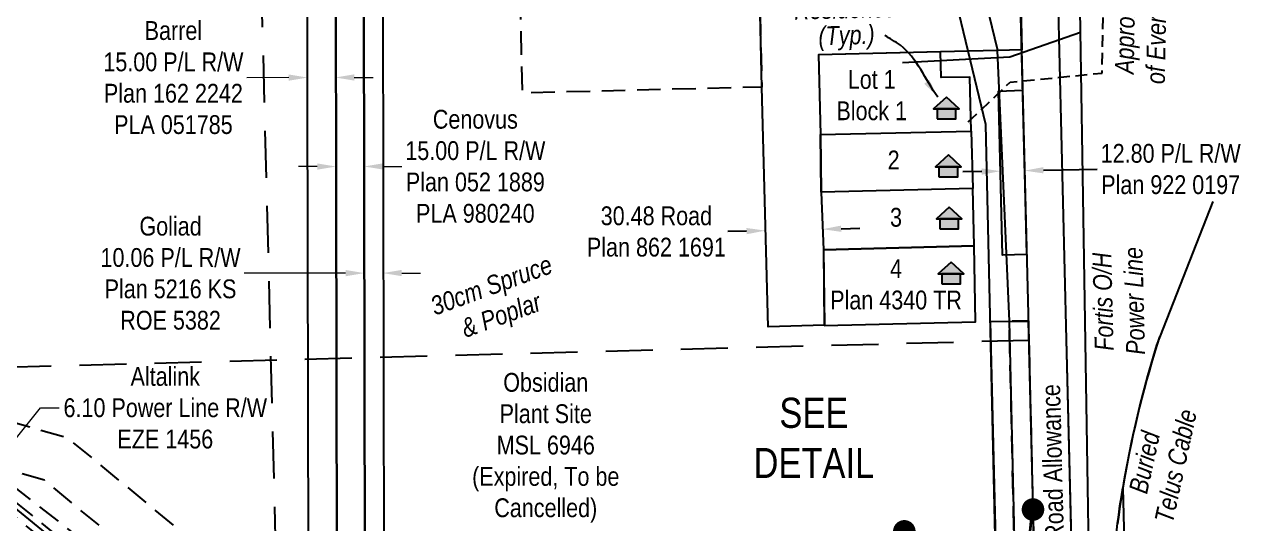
# Model space of a CAD drawing. Extents: x 615294 to 623191, y 5889240 to 5894182.
# Drawn here: x 620099 to 620745, y 5889841 to 5890106 of the extents above; entities that cross this region are included whole.
import ezdxf
from ezdxf.enums import TextEntityAlignment as Align

# ---------------------------------------------------------------- set-up
doc = ezdxf.new("R2010")
doc.units = 0
doc.header["$LTSCALE"] = 5
doc.header["$PDSIZE"] = 0.5
for name, pattern in [('foc-ACCESSROAD', [3.75, 2.5, -1.25]), ('foc-FLOWLINE', [3.75, 2.5, -1.25]), ('foc-LSD', [8, 5, -3]), ('UG_PIPE', [1.875, 1.25, -0.625])]:
    doc.linetypes.add(name, pattern=pattern)
doc.layers.get('Defpoints').update_dxf_attribs({"color": 9})
for name, color, linetype in [('AS-PIPE-UG', 44, 'UG_PIPE'), ('AS-POWER', 104, 'foc-POWER'), ('AS-RESIDENCE', 14, 'Continuous'), ('AS-TELUS', 224, 'foc-TEL'), ('C-AR', 13, 'foc-ACCESSROAD'), ('C-RW', 13, 'Continuous'), ('C-WS', 13, 'foc-ACCESSROAD'), ('DETAIL-T', 7, 'Continuous'), ('F-EZE', 190, 'foc-FLOWLINE'), ('F-RW', 190, 'Continuous'), ('L-MON', 1, 'Continuous'), ('L-ROAD-T', 7, 'Continuous'), ('L-SEC', 7, 'Continuous'), ('L-SECTION-LSD', 7, 'foc-LSD'), ('L-TITLEDB', 4, 'Continuous'), ('L-TITLEDB-T', 4, 'Continuous'), ('T-BUSH-T', 110, 'Continuous')]:
    doc.layers.add(name, color=color, linetype=linetype)
for name, color, linetype, lineweight in [('C-WS-T', 13, 'Continuous', 9), ('F-EZE-T', 190, 'Continuous', 9), ('F-RW-T', 190, 'Continuous', 9)]:
    doc.layers.add(name, color=color, linetype=linetype, lineweight=lineweight)
doc.styles.add('80CG', font='ARIALN.TTF', dxfattribs={"height": 10})
doc.styles.add('80L', font='ARIALN.TTF', dxfattribs={"height": 10})
doc.styles.add('foc-LtypeFont', font='ARIALN.TTF', dxfattribs={"height": 7.35})
doc.linetypes.add('foc-POWER', pattern='A,6,-1,["P",foc-LtypeFont,S=0.2,R=0,X=-0.625,Y=-0.75],-1.24,4', length=12.24)
doc.linetypes.add('foc-TEL', pattern='A,2,-1,["T",foc-LtypeFont,S=0.2,R=0,X=-0.425,Y=-0.75],-1.24,8', length=12.24)
doc.dimstyles.new('Compass 5 000', dxfattribs={"dimscale": 5, "dimtxt": 9, "dimasz": 2, "dimexe": 0.2, "dimexo": 0.0625, "dimgap": 0.5, "dimtad": 0, "dimtih": 1, "dimtoh": 1, "dimzin": 0, "dimdsep": 46, "dimtxsty": '80CG', "dimcen": 0.1, "dimse1": 1, "dimse2": 1, "dimclrd": 256, "dimclrt": 256, "dimaunit": 1, "dimadec": 4, "dimazin": 0, "dimtfac": 0.06, "dimtofl": 0, "dimtmove": 0, "dimatfit": 1, "dimfxl": 0.2, "dimtolj": 1, "dimtzin": 0, "dimlwd": -1, "dimarcsym": 0})

# ---------------------------------------------------------------- blocks, each defined once
blk = doc.blocks.new('*D666')
at = {"layer": 'Defpoints', "color": 0, "transparency": 16777216}
for p in [(620630.6, 5890028.55), (620618.33, 5890002.86), (620631.13, 5890003.13)]:
    blk.add_point(p, dxfattribs=at)
at = {"layer": 'L-TITLEDB', "transparency": 16777216}
for p, q in [((620607.79, 5890028.07), (620597.8, 5890027.86)), ((620640.6, 5890028.76), (620669.19, 5890029.36))]:
    blk.add_line(p, q, dxfattribs=at)
for points in [[(620607.76, 5890029.74), (620607.83, 5890026.4), (620617.79, 5890028.28)], [(620640.56, 5890030.43), (620640.63, 5890027.09), (620630.6, 5890028.55)]]:
    blk.add_solid(points, dxfattribs=at)
at = {"layer": 'L-TITLEDB', "transparency": 16777216, "insert": (620708.28, 5890029.36), "char_height": 10, "attachment_point": 5, "style": '80CG'}
blk.add_mtext('\\A1;12.80 P/L R/W\\PPlan 922 0197', dxfattribs=at)
blk = doc.blocks.new('*D678')
at = {"layer": 'Defpoints', "color": 0, "transparency": 16777216}
for p in [(620074.24, 5889861.63), (620085.41, 5889860.44), (620081.57, 5889855.7)]:
    blk.add_point(p, dxfattribs=at)
at = {"layer": 'F-EZE-T', "transparency": 16777216}
for p, q in [((620084.38, 5889874.14), (620107.28, 5889902.41)), ((620107.28, 5889902.41), (620117.28, 5889902.41)), ((620067.95, 5889853.86), (620061.65, 5889846.09))]:
    blk.add_line(p, q, dxfattribs=at)
for points in [[(620083.09, 5889875.19), (620085.68, 5889873.1), (620078.09, 5889866.37)], [(620066.65, 5889854.91), (620069.24, 5889852.81), (620074.24, 5889861.63)]]:
    blk.add_solid(points, dxfattribs=at)
at = {"layer": 'F-EZE-T', "transparency": 16777216, "insert": (620173.65, 5889902.41), "char_height": 10, "attachment_point": 5, "style": '80CG'}
blk.add_mtext('\\A1;Altalink\\P6.10 Power Line R/W\\PEZE 1456', dxfattribs=at)
blk = doc.blocks.new('*D680')
at = {"layer": 'Defpoints', "color": 0, "transparency": 16777216}
for p in [(620121.02, 5889744.34), (620149.17, 5889745.02), (620149.41, 5889735.01)]:
    blk.add_point(p, dxfattribs=at)
at = {"layer": 'F-EZE-T', "transparency": 16777216}
for p, q in [((620119.33, 5889814.68), (620109.33, 5889814.68)), ((620120.78, 5889754.34), (620119.33, 5889814.68)), ((620121.5, 5889724.34), (620121.74, 5889714.34))]:
    blk.add_line(p, q, dxfattribs=at)
for points in [[(620122.44, 5889754.38), (620119.11, 5889754.3), (620121.02, 5889744.34)], [(620123.16, 5889724.38), (620119.83, 5889724.3), (620121.26, 5889734.34)]]:
    blk.add_solid(points, dxfattribs=at)
at = {"layer": 'F-EZE-T', "transparency": 16777216, "insert": (620034.17, 5889814.68), "char_height": 10, "attachment_point": 5, "style": '80CG'}
blk.add_mtext('\\A1;Fortis\\P6.00 Vegetation Control R/W\\PEZE 870564', dxfattribs=at)
blk = doc.blocks.new('*D682')
at = {"layer": 'Defpoints', "color": 0, "transparency": 16777216}
for p in [(620279.04, 5890241.97), (620288.93, 5890241.99), (620289.37, 5889974.08)]:
    blk.add_point(p, dxfattribs=at)
at = {"layer": 'F-RW-T', "transparency": 16777216}
for p, q in [((620269.49, 5889974.05), (620215.52, 5889973.96)), ((620299.37, 5889974.1), (620309.37, 5889974.12))]:
    blk.add_line(p, q, dxfattribs=at)
for points in [[(620269.48, 5889975.72), (620269.49, 5889972.38), (620279.49, 5889974.07)], [(620299.37, 5889975.77), (620299.38, 5889972.43), (620289.37, 5889974.08)]]:
    blk.add_solid(points, dxfattribs=at)
at = {"layer": 'F-RW-T', "transparency": 16777216, "insert": (620176.44, 5889973.96), "char_height": 10, "attachment_point": 5, "style": '80CG'}
blk.add_mtext('\\A1;Goliad\\P10.06 P/L R/W\\PPlan 5216 KS\\PROE 5382', dxfattribs=at)
blk = doc.blocks.new('*D684')
at = {"layer": 'Defpoints', "color": 0, "transparency": 16777216}
for p in [(620249.28, 5890078.04), (620249.36, 5890040.29), (620264.21, 5890040.32)]:
    blk.add_point(p, dxfattribs=at)
at = {"layer": 'F-RW-T', "transparency": 16777216}
for p, q in [((620239.28, 5890078.02), (620217.04, 5890077.98)), ((620274.13, 5890078.1), (620284.13, 5890078.12))]:
    blk.add_line(p, q, dxfattribs=at)
for points in [[(620239.28, 5890079.69), (620239.28, 5890076.36), (620249.28, 5890078.04)], [(620274.13, 5890079.76), (620274.13, 5890076.43), (620264.13, 5890078.07)]]:
    blk.add_solid(points, dxfattribs=at)
at = {"layer": 'F-RW-T', "transparency": 16777216, "insert": (620177.96, 5890077.98), "char_height": 10, "attachment_point": 5, "style": '80CG'}
blk.add_mtext('\\A1;Barrel\\P15.00 P/L R/W\\PPlan 162 2242\\PPLA 051785', dxfattribs=at)
blk = doc.blocks.new('*D686')
at = {"layer": 'Defpoints', "color": 0, "transparency": 16777216}
for p in [(620279.44, 5890030.77), (620264.51, 5889989.37), (620279.52, 5889989.4)]:
    blk.add_point(p, dxfattribs=at)
at = {"layer": 'F-RW-T', "transparency": 16777216}
for p, q in [((620254.43, 5890030.72), (620244.43, 5890030.7)), ((620289.44, 5890030.79), (620299.44, 5890030.81))]:
    blk.add_line(p, q, dxfattribs=at)
for points in [[(620254.43, 5890032.39), (620254.44, 5890029.06), (620264.43, 5890030.74)], [(620289.44, 5890032.45), (620289.44, 5890029.12), (620279.44, 5890030.77)]]:
    blk.add_solid(points, dxfattribs=at)
at = {"layer": 'F-RW-T', "transparency": 16777216, "insert": (620338.52, 5890030.81), "char_height": 10, "attachment_point": 5, "style": '80CG'}
blk.add_mtext('\\A1;Cenovus\\P15.00 P/L R/W\\PPlan 052 1889\\PPLA 980240', dxfattribs=at)
blk = doc.blocks.new('*D687')
at = {"layer": 'Defpoints', "color": 0, "transparency": 16777216}
for p in [(620492.73, 5889996.65), (620492.74, 5889996.39), (620523.07, 5889997.16)]:
    blk.add_point(p, dxfattribs=at)
at = {"layer": 'L-TITLEDB-T', "transparency": 16777216}
for p, q in [((620482.74, 5889996.39), (620472.74, 5889996.14)), ((620533.06, 5889997.67), (620543.06, 5889997.92))]:
    blk.add_line(p, q, dxfattribs=at)
for points in [[(620533.02, 5889999.33), (620533.1, 5889996), (620523.06, 5889997.41)], [(620482.69, 5889998.06), (620482.78, 5889994.73), (620492.73, 5889996.65)]]:
    blk.add_solid(points, dxfattribs=at)
at = {"layer": 'L-TITLEDB-T', "transparency": 16777216, "insert": (620434.79, 5889996.14), "char_height": 10, "attachment_point": 5, "style": '80CG'}
blk.add_mtext('\\A1;30.48 Road\\PPlan 862 1691', dxfattribs=at)
blk = doc.blocks.new('fdia')
at = {"color": 255, "const_width": 1}
blk.add_lwpolyline([(-0.5, 0, 1), (0.5, 0, 1)], format="xyb", close=True, dxfattribs=at)
blk = doc.blocks.new('Fdiaa')
blk.add_blockref('fdia', (0, 0))
blk = doc.blocks.new('fdib')
at = {"color": 1, "const_width": 1.6}
blk.add_lwpolyline([(-0.4, 0, 1), (0.4, 0, 1)], format="xyb", close=True, dxfattribs=at)
at = {"color": 1}
blk.add_circle((0, 0), 0.8, dxfattribs=at)
blk = doc.blocks.new('Fdibb')
blk.add_blockref('fdib', (0, 0))
blk = doc.blocks.new('fdicc')
for name in ['Fdibb', 'Fdiaa']:
    blk.add_blockref(name, (0, 0))
blk = doc.blocks.new('FDI')
blk.add_blockref('fdicc', (0, 0))
blk = doc.blocks.new('res_occ')
for points in [[(0.1, 0.89), (-1.26, -0.37), (1.46, -0.37)], [(-0.9, -1.43), (1.1, -1.43), (1.1, -0.37), (-0.9, -0.37)]]:
    blk.add_hatch(color=14).paths.add_polyline_path(points)
at = {"color": 14}
for points in [[(0.1, 0.89), (-1.26, -0.37), (1.46, -0.37)], [(-0.9, -1.43), (1.1, -1.43), (1.1, -0.37), (-0.9, -0.37)]]:
    blk.add_lwpolyline(points, close=True, dxfattribs=at)

msp = doc.modelspace()

# ---------------------------------------------------------------- linework, layer by layer
at = {"layer": 'AS-PIPE-UG', "flags": 128}
msp.add_lwpolyline([(620600.653, 5890054.439), (620622.915, 5890075.579), (620671.812, 5890080.459), (620674.777, 5890239.406), (620723.626, 5890281.927)], dxfattribs=at)
at = {"layer": 'AS-POWER', "flags": 128}
for points in [[(620666.14, 5889738.924), (620656.044, 5890367.666), (620647.561, 5890367.45), (620645.649, 5890441.707)], [(620565.665, 5890086.012), (620622.692, 5890089.051), (620660.307, 5890102.172)], [(619710.454, 5890077.63), (619950.377, 5889949.716), (620008.593, 5889920.258), (620025.343, 5889910.591), (620041.672, 5889905.761), (620062.661, 5889874.475), (620227.028, 5889739.825), (620231.384, 5889736.003), (620616.723, 5889745.429), (620617.238, 5889738.521), (620666.14, 5889738.924)]]:
    msp.add_lwpolyline(points, dxfattribs=at)
at = {"layer": 'AS-TELUS', "flags": 128}
for points in [[(620630.644, 5890026.372), (620620.214, 5890441.028)], [(620637.589, 5889436.376), (620632.521, 5889640.702), (620678.077, 5889641.871), (620675.429, 5889758.878), (620675.696, 5889788.703), (620676.858, 5889809.958), (620679.996, 5889840.866), (620683.813, 5889865.762), (620687.572, 5889884.97), (620691.838, 5889903.385), (620696.104, 5889919.445), (620700.932, 5889935.678), (620730.788, 5890012.146)]]:
    msp.add_lwpolyline(points, dxfattribs=at)
at = {"layer": 'C-AR', "flags": 128}
msp.add_lwpolyline([(619722.301, 5890081.346), (619755.683, 5890064.868), (619792.14, 5890046.872), (619823.569, 5890029.804), (620001.903, 5889932.082), (620042.977, 5889909.606), (620046.873, 5889907.474), (620121.276, 5889886.763), (620208.569, 5889814.661), (620209.679, 5889770.392), (620209.699, 5889769.58), (620210.27, 5889746.977), (620210.323, 5889744.932), (620210.355, 5889743.708), (620210.535, 5889736.501), (620185.385, 5889735.877), (620185.116, 5889746.344), (620184.669, 5889763.737), (620184.449, 5889772.344), (620184.251, 5889780.363), (620184.023, 5889789.602), (620183.701, 5889802.562), (620109.374, 5889863.954), (620078.347, 5889872.591), (620077.185, 5889872.914), (620066.263, 5889875.955), (620051.49, 5889880.067), (620037.334, 5889884.008), (620016.409, 5889895.458), (620013.979, 5889896.832), (619824.301, 5890000.586), (619780.525, 5890024.541), (619723.016, 5890052.93)], dxfattribs=at)
msp.add_lwpolyline([(620629.898, 5889746.879), (620626.98, 5889746.809), (620626.938, 5889748.675), (620622.429, 5889948.597), (620632.54, 5889948.849), (620634.99, 5889850.523), (620634.577, 5889847.326), (620633.947, 5889842.107), (620633.363, 5889836.884), (620632.821, 5889831.657), (620632.323, 5889826.425), (620631.868, 5889821.188), (620631.458, 5889815.949), (620631.092, 5889810.706), (620630.769, 5889805.459), (620630.491, 5889800.211), (620630.256, 5889794.96), (620630.066, 5889789.708), (620629.919, 5889784.454), (620629.816, 5889779.2), (620629.758, 5889773.944), (620629.743, 5889768.688), (620629.772, 5889763.432), (620629.845, 5889758.177), (620629.757, 5889752.558), (620629.852, 5889748.743), (620629.898, 5889746.879)], close=True, dxfattribs=at)
at = {"layer": 'C-RW'}
for points in [[(619734.223, 5889607.121), (619833.945, 5889615.643), (619973.777, 5889627.589), (620185.117, 5889645.881), (620188.162, 5889646.145), (620202.235, 5889647.358), (620219.349, 5889648.835), (620230.825, 5889649.825), (620314.759, 5889657.067), (620466.963, 5889670.203), (620490.261, 5889672.213), (620498.604, 5889675.239), (620508.249, 5889678.736), (620583.735, 5889706.107), (620617.657, 5889713.734), (620617.355, 5889727.109), (620617.01, 5889742.425), (620616.902, 5889747.232), (620616.875, 5889748.425), (620610.005, 5890053.09), (620600.652, 5890092.01), (620593.343, 5890122.426)], [(620608.952, 5890122.732), (620616.017, 5890093.332), (620616.055, 5890092.466), (620622.429, 5889948.597), (620626.938, 5889748.675)], [(620679.985, 5889840.788), (620680.627, 5889845.575), (620681.31, 5889850.356), (620682.035, 5889855.131), (620682.808, 5889859.947), (620685.262, 5889759.106)]]:
    msp.add_lwpolyline(points, dxfattribs=at)
at = {"layer": 'C-RW', "flags": 128}
msp.add_lwpolyline([(620612.369, 5889948.249), (620632.423, 5889948.427), (620635.05, 5889848.646, 0.0359713), (620629.757, 5889752.558), (620631.537, 5889680.293), (620611.148, 5889676.015), (620617.278, 5889752.251)], format="xyb", close=True, dxfattribs=at)
at = {"layer": 'C-WS', "flags": 128}
msp.add_lwpolyline([(620627.621, 5890146.555), (620628.035, 5890130.083), (620607.311, 5890129.558), (620591.724, 5890129.163), (620489.57, 5890126.577), (620489.743, 5890119.756), (620490.927, 5890073.007), (620363.665, 5890069.785), (620360.442, 5890197.046), (620487.704, 5890200.269), (620489.061, 5890146.702), (620586.914, 5890149.18), (620602.502, 5890149.574), (620621.326, 5890150.051), (620627.524, 5890150.208), (620627.621, 5890146.555)], close=True, dxfattribs=at)
at = {"layer": 'F-EZE'}
msp.add_lwpolyline([(620064.169, 5889876.51), (620182.043, 5889780.778), (620182.232, 5889772.759), (620049.401, 5889880.64), (620064.169, 5889876.51)], close=True, dxfattribs=at)
msp.add_lwpolyline([(620077.185, 5889872.914), (620184.023, 5889789.602)], dxfattribs=at)
at = {"layer": 'F-RW'}
for points in [[(620084.345, 5889421.902), (620113.237, 5889486.016), (620129.733, 5889522.707), (620168.491, 5889608.903), (620173.231, 5889619.445), (620180.39, 5889635.369), (620185.117, 5889645.881), (620217.093, 5889716.999), (620224.236, 5889732.884), (620225.51, 5889735.718), (620226.252, 5889737.369), (620230.805, 5889747.495), (620232.678, 5889751.662), (620244.348, 5889777.619), (620249.813, 5889824.387), (620248.781, 5890315.677), (620248.859, 5890330.47), (620248.615, 5890431.107)], [(620263.649, 5890431.509), (620263.865, 5890331.675), (620263.867, 5890330.864), (620263.895, 5890316.082), (620264.823, 5889823.527), (620258.987, 5889773.576), (620247.448, 5889747.915), (620244.861, 5889742.162), (620242.894, 5889737.787), (620240.779, 5889733.083), (620238.437, 5889727.873), (620233.736, 5889717.418), (620202.235, 5889647.358), (620197.507, 5889636.846), (620190.345, 5889620.922), (620185.605, 5889610.375), (620146.641, 5889523.71), (620146.387, 5889523.147), (620126.925, 5889479.86), (620101.059, 5889422.339)], [(620101.059, 5889422.339), (620126.925, 5889479.86), (620146.387, 5889523.147), (620146.641, 5889523.71), (620185.605, 5889610.375), (620190.345, 5889620.922), (620197.507, 5889636.846), (620202.235, 5889647.358), (620233.736, 5889717.418), (620238.437, 5889727.873), (620240.779, 5889733.083), (620242.894, 5889737.787), (620244.861, 5889742.162), (620247.448, 5889747.915), (620258.987, 5889773.576), (620264.823, 5889823.527), (620263.895, 5890316.082), (620263.867, 5890330.864), (620263.865, 5890331.675), (620263.649, 5890431.509)], [(620278.698, 5890431.91), (620278.873, 5890332.077), (620278.875, 5890331.259), (620278.903, 5890316.481), (620279.83, 5889822.652), (620273.623, 5889769.52), (620264.092, 5889748.329), (620260.153, 5889739.565), (620259.542, 5889738.208), (620257.423, 5889733.495), (620254.746, 5889727.542), (620250.382, 5889717.838), (620219.349, 5889648.835), (620214.624, 5889638.327), (620207.462, 5889622.405), (620202.735, 5889611.891), (620163.016, 5889523.586), (620117.687, 5889422.774)], [(620279.83, 5889822.652), (620278.903, 5890316.481)], [(620288.961, 5890316.747), (620289.888, 5889822.073)]]:
    msp.add_lwpolyline(points, dxfattribs=at)
at = {"layer": 'L-SEC'}
for p, q in [((620622.787, 5890340.319), (620632.803, 5889938.302)), ((620652.912, 5889938.703), (620642.89, 5890340.814)), ((620632.803, 5889938.302), (620642.734, 5889536.282)), ((620662.843, 5889536.681), (620652.912, 5889938.703))]:
    msp.add_line(p, q, dxfattribs=at)
at = {"layer": 'L-SECTION-LSD', "flags": 128}
for points in [[(620219.553, 5890329.715), (620239.899, 5889525.644)], [(620632.803, 5889938.302), (619826.394, 5889917.022)]]:
    msp.add_lwpolyline(points, dxfattribs=at)
at = {"layer": 'L-TITLEDB'}
msp.add_lwpolyline([(620593.343, 5890122.426), (620608.952, 5890122.732), (620628.331, 5890123.338), (620629.11, 5890092.859), (620616.055, 5890092.466), (620601.192, 5890092.018), (620600.652, 5890092.01), (620586.028, 5890091.798), (620521.051, 5890090.165), (620522.073, 5890047.833), (620522.446, 5890017.124), (620523.577, 5889986.467), (620524.111, 5889946.376), (620494.15, 5889945.501), (620490.927, 5890073.007), (620489.743, 5890119.756), (620585.237, 5890122.266), (620593.343, 5890122.426)], close=True, dxfattribs=at)
at = {"layer": 'L-TITLEDB', "flags": 128}
for points in [[(620602.198, 5890049.481), (620601.455, 5890078.293), (620586.271, 5890078.1), (620585.919, 5890091.637), (620521.051, 5890090.165), (620522.073, 5890047.833)], [(620631.664, 5889984.024), (620618.857, 5889983.653), (620616.7, 5890070.819), (620629.488, 5890071.35)], [(620522.446, 5890017.124), (620522.073, 5890047.833), (620602.198, 5890049.481), (620602.987, 5890019.009)], [(620603.775, 5889988.535), (620602.987, 5890019.009), (620522.446, 5890017.124), (620523.577, 5889986.467)], [(620524.005, 5889946.283), (620604.53, 5889948.163), (620603.775, 5889988.535), (620523.577, 5889986.467)]]:
    msp.add_lwpolyline(points, close=True, dxfattribs=at)
at = {"layer": 'L-TITLEDB'}
for points in [[(620662.84, 5889536.8), (620652.909, 5889938.832)], [(620702.355, 5889940.137), (620700.945, 5889935.719), (620699.508, 5889931.077), (620698.111, 5889926.424), (620696.754, 5889921.759), (620695.439, 5889917.081), (620694.164, 5889912.394), (620692.93, 5889907.694), (620691.736, 5889902.985), (620690.584, 5889898.265), (620689.472, 5889893.535), (620688.402, 5889888.796), (620687.372, 5889884.047), (620686.385, 5889879.291), (620685.439, 5889874.525), (620684.534, 5889869.752), (620683.67, 5889864.971), (620682.808, 5889859.947), (620682.035, 5889855.131), (620681.31, 5889850.356), (620680.627, 5889845.575), (620679.985, 5889840.788)], [(620633.363, 5889836.884), (620633.947, 5889842.107), (620634.577, 5889847.326), (620634.947, 5889850.187), (620642.734, 5889536.282)]]:
    msp.add_lwpolyline(points, dxfattribs=at)

# ---------------------------------------------------------------- block references
at = {"layer": 'AS-RESIDENCE', "xscale": 4.999999999999981, "yscale": 4.999999999999981, "zscale": 4.999999999999981}
for p in [(620588.51, 5890063.223), (620589.54, 5890032.458), (620589.981, 5890004.764), (620591.012, 5889975.464)]:
    msp.add_blockref('res_occ', p, dxfattribs=at)
at = {"layer": 'L-MON', "xscale": 4.999999999999976, "yscale": 4.999999999999976, "zscale": 4.999999999999976}
for p in [(620635.044, 5889848.357), (620566.63, 5889836.742)]:
    msp.add_blockref('FDI', p, dxfattribs=at)

# ---------------------------------------------------------------- texts
at = {"layer": 'AS-POWER', "insert": (620680.678, 5889959.069), "char_height": 10, "width": 57.1191, "attachment_point": 5, "rotation": 91.41809, "style": '80CG'}
msp.add_mtext('\\A1;{\\fArial Narrow|b0|i1|c0|p34;Fortis O/H\\PPower Line}', dxfattribs=at)
at = {"layer": 'AS-RESIDENCE', "insert": (620507.614, 5890118.853), "char_height": 10, "attachment_point": 1, "rotation": 1.505775, "line_spacing_factor": 0.84, "style": '80L'}
msp.add_mtext_dynamic_manual_height_columns('\\pi0.32626;{\\fArial Narrow|b0|i1|c0|p34;Residence\\P\\pi12.83;(Typ.)}', width=53.94038, gutter_width=50, heights=[0], dxfattribs=at)
at = {"layer": 'AS-TELUS', "insert": (620702.498, 5889871.671), "char_height": 10, "width": 97.23506, "attachment_point": 5, "rotation": 77.770787, "style": '80CG'}
msp.add_mtext('\\A1;{\\fArial Narrow|b0|i1|c0|p34;Buried\\P Telus Cable}', dxfattribs=at)
at = {"layer": 'C-WS-T', "insert": (620375.966, 5889881.136), "char_height": 10, "width": 78.99495, "attachment_point": 5, "style": '80CG'}
msp.add_mtext('\\A1;Obsidian\\PPlant Site\\PMSL 6946\\P(Expired, To be Cancelled)', dxfattribs=at)
at = {"layer": 'L-ROAD-T', "style": '80L'}
msp.add_text('Government Road Allowance', height=10, rotation=91.421118, dxfattribs=at).set_placement((620646.283, 5889840.503), align=Align.MIDDLE_CENTER)
at = {"layer": 'L-TITLEDB-T', "char_height": 10, "attachment_point": 5, "style": '80CG'}
for s, insert in [('\\A1;Lot 1 \\PBlock 1', (620549.305, 5890068.645)), ('\\A1;2', (620560.945, 5890034.222)), ('\\A1;3', (620562.223, 5890003.673)), ('\\A1;4\\PPlan 4340 TR', (620562.225, 5889968.036))]:
    msp.add_mtext(s, dxfattribs=dict(at, insert=insert))
at = {"layer": 'T-BUSH-T', "insert": (620313.252, 5889960.663), "char_height": 9.99979, "attachment_point": 1, "rotation": 20, "style": '80L'}
msp.add_mtext_dynamic_manual_height_columns('\\pi0.36449;{\\fArial Narrow|b0|i1|c0|p34;30cm Spruce\\P\\pi11.64;& Poplar}', width=67.3101, gutter_width=50, heights=[0], dxfattribs=at)

# ---------------------------------------------------------------- dimensions: what is measured, and where the dimension line sits
at = {"layer": 'F-EZE-T'}
for base, p1, p2, angle, text, picture, middle in [((620074.244, 5889861.631), (620085.411, 5889860.441), (620081.568, 5889855.698), 230.985623, 'Altalink\\P6.10 Power Line R/W\\PEZE 1456', '*D678', (620173.647, 5889902.41)), ((620121.016, 5889744.34), (620149.409, 5889735.013), (620149.168, 5889745.017), 91.376304, 'Fortis\\P6.00 Vegetation Control R/W\\PEZE 870564', '*D680', (620034.169, 5889814.678))]:
    dim = msp.add_linear_dim(base=base, p1=p1, p2=p2, angle=angle, text=text, dimstyle='Compass 5 000', dxfattribs=at)
    dim.commit()
    dim.dimension.update_dxf_attribs({"geometry": picture, "text_midpoint": middle, "dimtype": 161})
at = {"layer": 'F-RW-T'}
for base, p1, p2, angle, text, picture, middle in [((620289.373, 5889974.083), (620279.042, 5890241.97), (620288.93, 5890241.987), 0.094863, 'Goliad\\P10.06 P/L R/W\\PPlan 5216 KS\\PROE 5382', '*D682', (620176.436, 5889973.961)), ((620249.28, 5890078.043), (620264.209, 5890040.319), (620249.359, 5890040.288), 180.120395, 'Barrel\\P15.00 P/L R/W\\PPlan 162 2242\\PPLA 051785', '*D684', (620177.959, 5890077.976)), ((620279.439, 5890030.769), (620264.51, 5889989.368), (620279.517, 5889989.396), 0.107592, 'Cenovus\\P15.00 P/L R/W\\PPlan 052 1889\\PPLA 980240', '*D686', (620338.525, 5890030.807))]:
    dim = msp.add_linear_dim(base=base, p1=p1, p2=p2, angle=angle, text=text, dimstyle='Compass 5 000', dxfattribs=at)
    dim.commit()
    dim.dimension.update_dxf_attribs({"geometry": picture, "text_midpoint": middle, "dimtype": 161})
at = {"layer": 'L-TITLEDB'}
dim = msp.add_linear_dim(base=(620630.598, 5890028.55), p1=(620618.327, 5890002.858), p2=(620631.134, 5890003.128), angle=1.206874, text='12.80 P/L R/W\\PPlan 922 0197', dimstyle='Compass 5 000', dxfattribs=at)
dim.commit()
dim.dimension.update_dxf_attribs({"geometry": '*D666', "text_midpoint": (620708.278, 5890029.363), "dimtype": 161})
at = {"layer": 'L-TITLEDB-T'}
dim = msp.add_aligned_dim(p1=(620523.07, 5889997.156), p2=(620492.739, 5889996.387), distance=-0.259, text='30.48 Road\\PPlan 862 1691', dimstyle='Compass 5 000', dxfattribs=at)
dim.commit()
dim.dimension.update_dxf_attribs({"geometry": '*D687', "text_midpoint": (620434.792, 5889996.14)})

# ---------------------------------------------------------------- leaders
at = {"layer": 'AS-RESIDENCE', "path_type": 1}
msp.add_leader([(620584.441, 5890067.659), (620564.508, 5890095.234), (620556.194, 5890100.457)], dimstyle='Compass 5 000', override={"dimgap": 0.5, "dimtad": 0}, dxfattribs=at)

# ---------------------------------------------------------------- next in the draw order: texts
at = {"layer": 'AS-PIPE-UG', "insert": (620694.448, 5890135.19), "char_height": 10, "width": 127.2146, "attachment_point": 5, "rotation": 88.931241, "style": '80CG', "bg_fill": 3, "box_fill_scale": 1.15, "bg_fill_color": 256, "bg_fill_true_color": 256, "bg_fill_transparency": 0}
msp.add_mtext('\\A1;{\\fArial Narrow|b0|i1|c0|p34;Approximate Location\\P of Evergreen Gas Co-op}', dxfattribs=at)
at = {"layer": 'DETAIL-T', "color": 3, "insert": (620518.526, 5889886.449), "char_height": 16, "width": 63.63613, "attachment_point": 5, "style": '80CG', "bg_fill": 2}
msp.add_mtext('SEE\\PDETAIL', dxfattribs=at)

doc.saveas('drawing.dxf')
